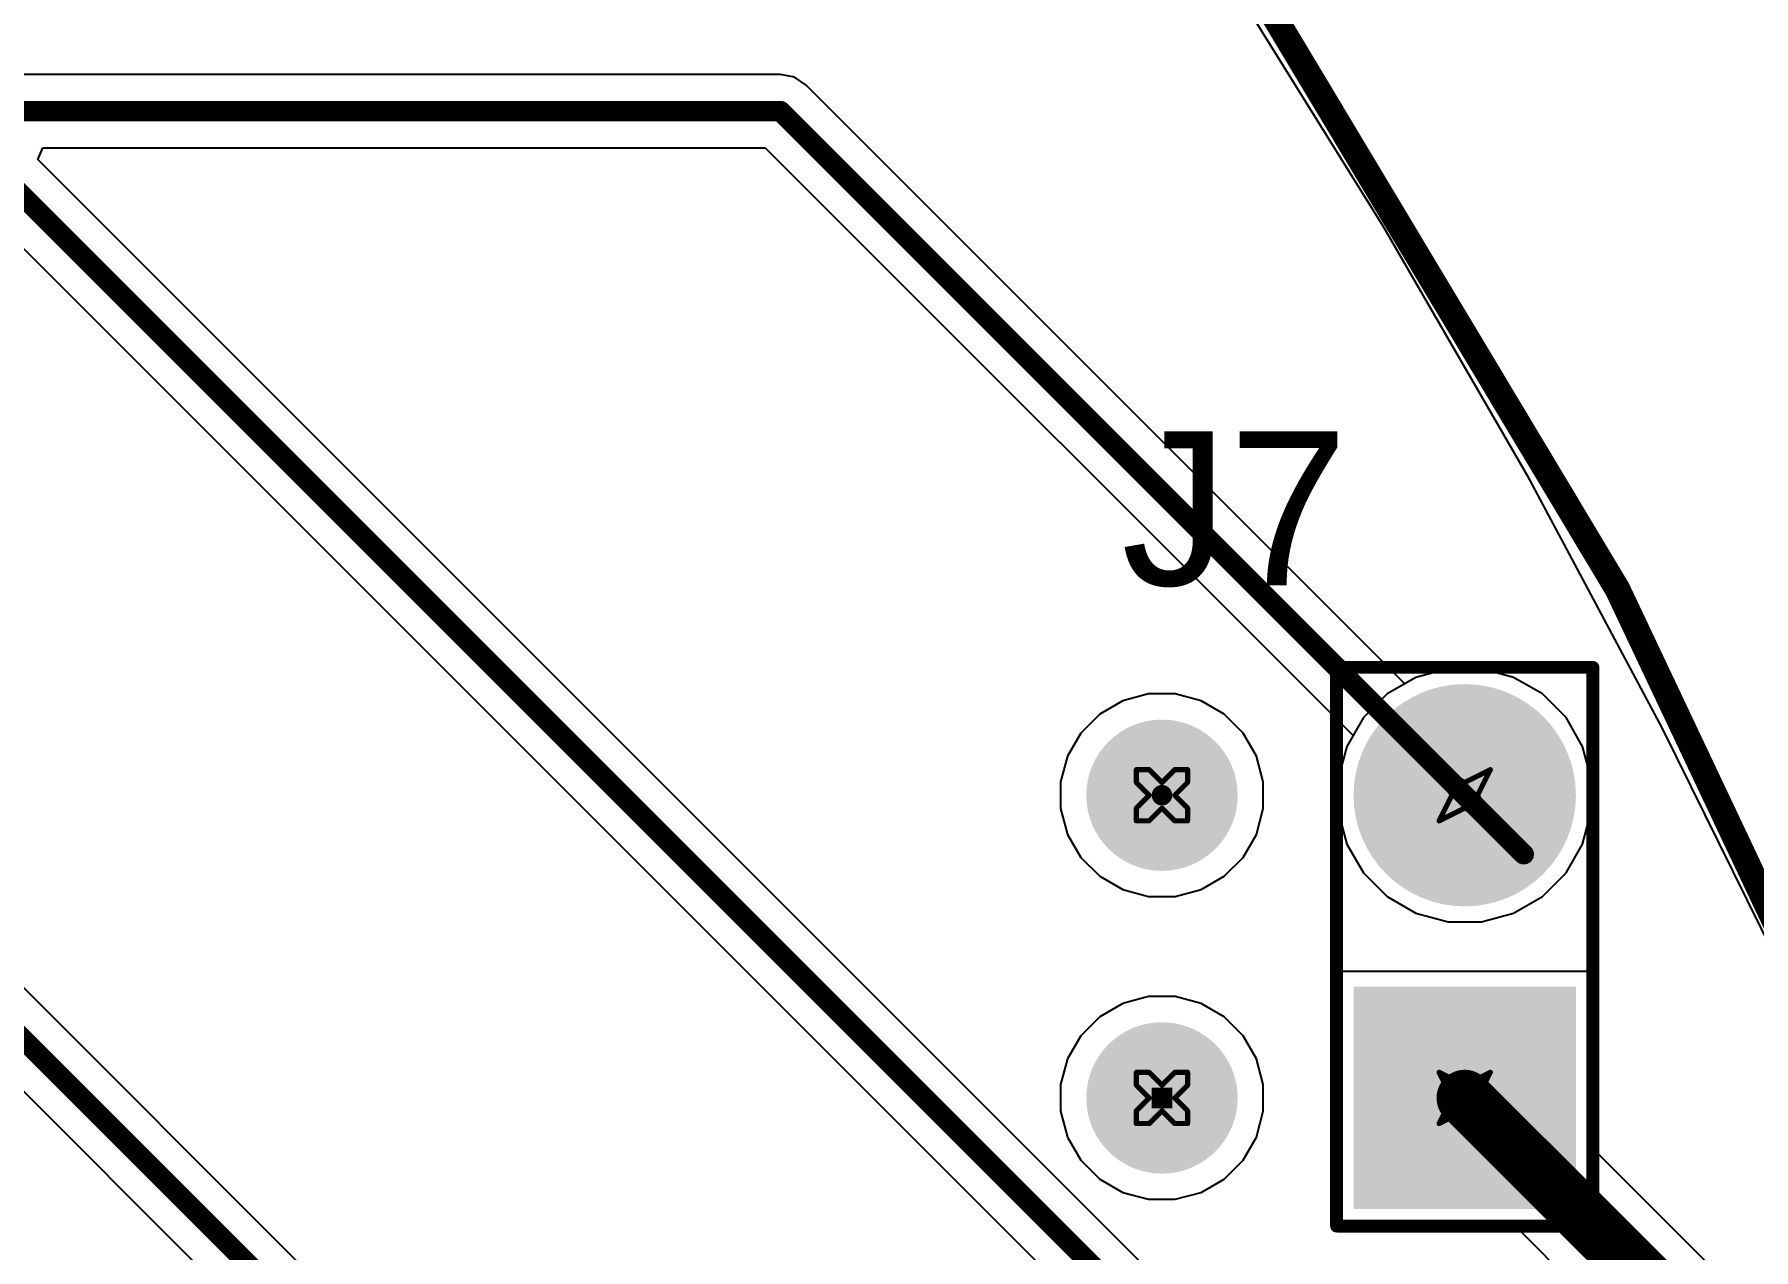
# Model space of a CAD drawing. Header units: inches. Extents: x -89 to 427, y -87 to 99.
# Drawn here: x 61.32 to 78.35, y 34.61 to 46.66 of the extents above; entities that cross this region are included whole.
import ezdxf

# ---------------------------------------------------------------- set-up
doc = ezdxf.new("R2010")
doc.units = ezdxf.units.IN
for name, color, linetype in [('Board_Outline', 56, 'Continuous'), ('Bottom Layer', 5, 'Continuous'), ('Bottom Solder', 6, 'Continuous'), ('Drill Drawing', 1, 'Continuous'), ('Multi-Layer', 9, 'Continuous'), ('Pad Holes', 156, 'Continuous'), ('Top Layer', 1, 'Continuous'), ('Top Overlay', 2, 'Continuous'), ('Top Solder', 216, 'Continuous')]:
    doc.layers.add(name, color=color, linetype=linetype)
doc.styles.add('Arial', font='', dxfattribs={"height": 0.2})
doc.styles.get('Arial').set_extended_font_data('Arial')

msp = doc.modelspace()

# ---------------------------------------------------------------- hatches: boundary and pattern name
at = {"layer": 'Bottom Layer'}
h = msp.add_hatch(color=5, dxfattribs=at)
edge = h.paths.add_edge_path()
edge.add_arc((75.4888, 39.11738176), 1.00000054, 0, 360)
h = msp.add_hatch(color=5, dxfattribs=at)
edge = h.paths.add_edge_path()
edge.add_arc((75.4888, 39.11738176), 1.00000054, 0, 360)
msp.add_hatch(color=5, dxfattribs=at).paths.add_polyline_path([(74.48879946, 35.11738214), (74.48879946, 37.11738321999999), (76.48880054, 37.11738321999999), (76.48880054, 35.11738214)])
msp.add_hatch(color=5, dxfattribs=at).paths.add_polyline_path([(74.48879946, 35.11738214), (74.48879946, 37.11738321999999), (76.48880054, 37.11738321999999), (76.48880054, 35.11738214)])
at = {"layer": 'Bottom Solder'}
h = msp.add_hatch(color=6, dxfattribs=at)
edge = h.paths.add_edge_path()
edge.add_arc((75.4888, 39.11738176), 1.10160054, 0, 360)
h = msp.add_hatch(color=6, dxfattribs=at)
edge = h.paths.add_edge_path()
edge.add_arc((75.4888, 39.11738176), 1.10160054, 0, 360)
h = msp.add_hatch(color=6, dxfattribs=at)
edge = h.paths.add_edge_path()
edge.add_arc((72.48880092, 39.11738176), 0.1016, 0, 360)
for points in [[(74.38719945999999, 35.01578214), (74.38719945999999, 37.21898322), (76.59040054, 37.21898322), (76.59040054, 35.01578214)], [(74.38719945999999, 35.01578214), (74.38719945999999, 37.21898322), (76.59040054, 37.21898322), (76.59040054, 35.01578214)], [(72.38720092, 36.01578268), (72.38720092, 36.21898268), (72.59040092, 36.21898268), (72.59040092, 36.01578268)]]:
    msp.add_hatch(color=6, dxfattribs=at).paths.add_polyline_path(points)
at = {"layer": 'Multi-Layer'}
h = msp.add_hatch(color=9, dxfattribs=at)
edge = h.paths.add_edge_path()
edge.add_arc((75.4888, 39.11738176), 1.00000054, 0, 360)
h = msp.add_hatch(color=9, dxfattribs=at)
edge = h.paths.add_edge_path()
edge.add_arc((75.4888, 39.11738176), 1.00000054, 0, 360)
msp.add_hatch(color=9, dxfattribs=at).paths.add_polyline_path([(74.48879946, 35.11738214), (74.48879946, 37.11738321999999), (76.48880054, 37.11738321999999), (76.48880054, 35.11738214)])
msp.add_hatch(color=9, dxfattribs=at).paths.add_polyline_path([(74.48879946, 35.11738214), (74.48879946, 37.11738321999999), (76.48880054, 37.11738321999999), (76.48880054, 35.11738214)])
at = {"layer": 'Pad Holes'}
h = msp.add_hatch(color=7, dxfattribs=at)
edge = h.paths.add_edge_path()
edge.add_arc((72.48880092, 39.11738176), 0.7499985, 0, 360)
h = msp.add_hatch(color=7, dxfattribs=at)
edge = h.paths.add_edge_path()
edge.add_arc((75.4888, 39.11738176), 0.5999987999999999, 0, 360)
h = msp.add_hatch(color=7, dxfattribs=at)
edge = h.paths.add_edge_path()
edge.add_arc((75.4888, 39.11738176), 0.5999987999999999, 0, 360)
h = msp.add_hatch(color=7, dxfattribs=at)
edge = h.paths.add_edge_path()
edge.add_arc((72.48880092, 36.11738268), 0.7499985, 0, 360)
h = msp.add_hatch(color=7, dxfattribs=at)
edge = h.paths.add_edge_path()
edge.add_arc((75.4888, 36.11738268), 0.5999987999999999, 0, 360)
h = msp.add_hatch(color=7, dxfattribs=at)
edge = h.paths.add_edge_path()
edge.add_arc((75.4888, 36.11738268), 0.5999987999999999, 0, 360)
at = {"layer": 'Top Layer'}
h = msp.add_hatch(color=1, dxfattribs=at)
edge = h.paths.add_edge_path()
edge.add_arc((75.4888, 39.11738176), 1.00000054, 0, 360)
h = msp.add_hatch(color=1, dxfattribs=at)
edge = h.paths.add_edge_path()
edge.add_arc((75.4888, 39.11738176), 1.00000054, 0, 360)
msp.add_hatch(color=1, dxfattribs=at).paths.add_polyline_path([(74.48879946, 35.11738214), (74.48879946, 37.11738321999999), (76.48880054, 37.11738321999999), (76.48880054, 35.11738214)])
msp.add_hatch(color=1, dxfattribs=at).paths.add_polyline_path([(74.48879946, 35.11738214), (74.48879946, 37.11738321999999), (76.48880054, 37.11738321999999), (76.48880054, 35.11738214)])
at = {"layer": 'Top Solder'}
h = msp.add_hatch(color=216, dxfattribs=at)
edge = h.paths.add_edge_path()
edge.add_arc((75.4888, 39.11738176), 1.10160054, 0, 360)
h = msp.add_hatch(color=216, dxfattribs=at)
edge = h.paths.add_edge_path()
edge.add_arc((75.4888, 39.11738176), 1.10160054, 0, 360)
h = msp.add_hatch(color=216, dxfattribs=at)
edge = h.paths.add_edge_path()
edge.add_arc((72.48880092, 39.11738176), 0.1016, 0, 360)
for points in [[(74.38719945999999, 35.01578214), (74.38719945999999, 37.21898322), (76.59040054, 37.21898322), (76.59040054, 35.01578214)], [(74.38719945999999, 35.01578214), (74.38719945999999, 37.21898322), (76.59040054, 37.21898322), (76.59040054, 35.01578214)], [(72.38720092, 36.01578268), (72.38720092, 36.21898268), (72.59040092, 36.21898268), (72.59040092, 36.01578268)]]:
    msp.add_hatch(color=216, dxfattribs=at).paths.add_polyline_path(points)

# ---------------------------------------------------------------- linework, layer by layer
at = {"layer": 'Board_Outline'}
msp.add_lwpolyline([(87.3125, 0, 0.254, 0.254, 1), (-87.3125, 0, 0.254, 0.254, 1)], format="xyseb", close=True, dxfattribs=at)
at = {"layer": 'Bottom Layer'}
for p, q in [((73.1738186, 47.17986246), (74.67833934000001, 44.76039562)), ((68.70836652, 46.26036976), (-33.83278476, 46.26036976)), ((68.70837922, 46.26037229999999), (68.70836652, 46.26036976)), ((68.84712672, 46.23277012), (68.70837922, 46.26037229999999)), ((68.96475412, 46.15417744), (68.84712672, 46.23277012)), ((74.89587764, 40.22305138), (68.96475412, 46.15417744)), ((61.35007287999999, 45.41790255999999), (61.39867578, 45.53523532)), ((61.39867578, 45.53523532), (68.55819663999999, 45.53523532)), ((68.55819663999999, 45.53523532), (74.38313038, 39.71030412)), ((74.89588017999999, 31.87210034), (61.35007287999999, 45.41790255999999)), ((60.66444052, 45.07803532), (74.38313038, 31.35935308)), ((74.89588017999999, 23.52114676), (53.45631676, 44.96070002)), ((74.67833934000001, 44.76039562), (76.10282468, 42.29311074)), ((52.77068694, 44.62083024), (74.38313038, 23.0083995)), ((76.10282468, 42.29311074), (77.44590047999999, 39.78039034)), ((75.00477506, 40.285924), (74.89587764, 40.22305138)), ((75.32370762, 40.3713823), (75.00477506, 40.285924)), ((75.65389238, 40.3713823), (75.32370762, 40.3713823)), ((75.97282494, 40.285924), (75.65389238, 40.3713823)), ((76.25877306, 40.12083162), (75.97282494, 40.285924)), ((72.10127057999999, 40.05296027999999), (71.87233022, 39.92078122)), ((72.35662185999999, 40.12138026), (72.10127057999999, 40.05296027999999)), ((72.62097997999999, 40.12138026), (72.35662185999999, 40.12138026)), ((72.87633126, 40.05296027999999), (72.62097997999999, 40.12138026)), ((73.10527162, 39.92078122), (72.87633126, 40.05296027999999)), ((76.49224986, 39.88735482), (76.25877306, 40.12083162)), ((71.87233022, 39.92078122), (71.68540146, 39.73385245999999)), ((73.29220038, 39.73385245999999), (73.10527162, 39.92078122)), ((76.65734223999999, 39.6014067), (76.49224986, 39.88735482)), ((71.68540146, 39.73385245999999), (71.5532224, 39.5049121)), ((73.42437944, 39.5049121), (73.29220038, 39.73385245999999)), ((74.38313038, 39.71030412), (74.32025775999999, 39.6014067)), ((77.44590047999999, 39.78039034), (78.70599956, 37.22516558)), ((74.32025775999999, 39.6014067), (74.23479945999999, 39.28247414)), ((76.74280053999999, 39.28247414), (76.65734223999999, 39.6014067)), ((71.5532224, 39.5049121), (71.48480242, 39.24956082)), ((73.49279942, 39.24956082), (73.42437944, 39.5049121)), ((71.48480242, 39.24956082), (71.48480242, 38.98520269999999)), ((73.49279942, 38.98520269999999), (73.49279942, 39.24956082)), ((74.23479945999999, 39.28247414), (74.23479945999999, 38.95228938)), ((76.74280053999999, 38.95228938), (76.74280053999999, 39.28247414)), ((71.48480242, 38.98520269999999), (71.5532224, 38.72985142)), ((73.42437944, 38.72985142), (73.49279942, 38.98520269999999)), ((74.23479945999999, 38.95228938), (74.32025775999999, 38.63335682)), ((76.65734223999999, 38.63335682), (76.74280053999999, 38.95228938)), ((71.5532224, 38.72985142), (71.68540146, 38.50091106)), ((73.29220038, 38.50091106), (73.42437944, 38.72985142)), ((71.68540146, 38.50091106), (71.87233022, 38.3139823)), ((73.10527162, 38.3139823), (73.29220038, 38.50091106)), ((74.32025775999999, 38.63335682), (74.48535014, 38.3474087)), ((76.49224986, 38.3474087), (76.65734223999999, 38.63335682)), ((74.48535014, 38.3474087), (74.71882694, 38.1139319)), ((76.25877306, 38.1139319), (76.49224986, 38.3474087)), ((71.87233022, 38.3139823), (72.10127057999999, 38.18180323999999)), ((72.10127057999999, 38.18180323999999), (72.35662185999999, 38.11338326)), ((72.62097997999999, 38.11338326), (72.87633126, 38.18180323999999)), ((72.87633126, 38.18180323999999), (73.10527162, 38.3139823)), ((72.35662185999999, 38.11338326), (72.62097997999999, 38.11338326)), ((74.71882694, 38.1139319), (75.00477506, 37.94883952)), ((75.97282494, 37.94883952), (76.25877306, 38.1139319)), ((75.00477506, 37.94883952), (75.32370762, 37.86338122)), ((75.32370762, 37.86338122), (75.65389238, 37.86338122)), ((75.65389238, 37.86338122), (75.97282494, 37.94883952)), ((76.74280053999999, 37.37138322), (74.23479945999999, 37.37138322)), ((74.23479945999999, 37.37138322), (74.23479945999999, 34.86338214)), ((76.74280053999999, 35.63249922), (76.74280053999999, 37.37138322)), ((72.10127057999999, 37.0529612), (71.87233022, 36.92078214)), ((72.35662185999999, 37.12138117999999), (72.10127057999999, 37.0529612)), ((72.62097997999999, 37.12138117999999), (72.35662185999999, 37.12138117999999)), ((72.87633126, 37.0529612), (72.62097997999999, 37.12138117999999)), ((73.10527162, 36.92078214), (72.87633126, 37.0529612)), ((71.87233022, 36.92078214), (71.68540146, 36.73385338)), ((73.29220038, 36.73385338), (73.10527162, 36.92078214)), ((71.68540146, 36.73385338), (71.5532224, 36.50491302)), ((73.42437944, 36.50491302), (73.29220038, 36.73385338)), ((71.5532224, 36.50491302), (71.48480242, 36.24956174)), ((73.49279942, 36.24956174), (73.42437944, 36.50491302)), ((71.48480242, 36.24956174), (71.48480242, 35.98520362)), ((73.49279942, 35.98520362), (73.49279942, 36.24956174)), ((71.48480242, 35.98520362), (71.5532224, 35.72985234)), ((73.42437944, 35.72985234), (73.49279942, 35.98520362)), ((71.5532224, 35.72985234), (71.68540146, 35.50091198)), ((73.29220038, 35.50091198), (73.42437944, 35.72985234)), ((77.93075854, 34.44454122), (76.74280053999999, 35.63249922)), ((71.68540146, 35.50091198), (71.87233022, 35.31398322)), ((73.10527162, 35.31398322), (73.29220038, 35.50091198)), ((71.87233022, 35.31398322), (72.10127057999999, 35.18180416)), ((72.87633126, 35.18180416), (73.10527162, 35.31398322)), ((72.10127057999999, 35.18180416), (72.35662185999999, 35.11338418)), ((72.35662185999999, 35.11338418), (72.62097997999999, 35.11338418)), ((72.62097997999999, 35.11338418), (72.87633126, 35.18180416)), ((74.23479945999999, 34.86338214), (75.97368345999999, 34.86338214)), ((75.97368345999999, 34.86338214), (77.00235044, 33.83471515999999))]:
    msp.add_line(p, q, dxfattribs=at)
for points in [[(-33.83279746, 45.89780254, 0.2032, 0.2032, 0), (68.70837922, 45.89780254, 0.2032, 0.2032, 0)], [(68.70837922, 45.89780254, 0.2032, 0.2032, 0), (76.07321081999999, 38.53297094, 0.2032, 0.2032, 0)], [(60.8146231, 45.44060254, 0.2032, 0.2032, 0), (75.97956101999999, 30.27567224, 0.2032, 0.2032, 0)], [(52.92086952, 44.98339746, 0.2032, 0.2032, 0), (75.7886089, 22.11567078, 0.2032, 0.2032, 0)], [(76.07321081999999, 38.53297094, 0.2032, 0.2032, 0), (76.0732159, 38.53297094, 0.2032, 0.2032, 0)], [(75.4888, 36.11738268, 0.5588, 0.5588, 0), (77.5462, 34.05998268, 0.5588, 0.5588, 0)]]:
    msp.add_lwpolyline(points, format="xyseb", dxfattribs=at)
for points in [[(68.65757921999999, 45.89780254, 0.1016, 0.1016, 1), (68.75917922, 45.89780254, 0.1016, 0.1016, 1)], [(68.65757921999999, 45.89780254, 0.1016, 0.1016, 1), (68.75917922, 45.89780254, 0.1016, 0.1016, 1)], [(76.02241081999999, 38.53297094, 0.1016, 0.1016, 1), (76.12401082, 38.53297094, 0.1016, 0.1016, 1)], [(76.02241081999999, 38.53297094, 0.1016, 0.1016, 1), (76.12401082, 38.53297094, 0.1016, 0.1016, 1)], [(76.0224159, 38.53297094, 0.1016, 0.1016, 1), (76.1240159, 38.53297094, 0.1016, 0.1016, 1)], [(75.34909999999999, 36.11738268, 0.2794, 0.2794, 1), (75.6285, 36.11738268, 0.2794, 0.2794, 1)]]:
    msp.add_lwpolyline(points, format="xyseb", close=True, dxfattribs=at)
at = {"layer": 'Drill Drawing'}
for points in [[(72.23480092, 39.24438176, 0.0508, 0.0508, 0), (72.23480092, 39.37138176, 0.0508, 0.0508, 0)], [(72.23480092, 39.37138176, 0.0508, 0.0508, 0), (72.36180092, 39.37138176, 0.0508, 0.0508, 0)], [(72.36180092, 39.37138176, 0.0508, 0.0508, 0), (72.48880092, 39.24438176, 0.0508, 0.0508, 0)], [(72.48880092, 39.24438176, 0.0508, 0.0508, 0), (72.61580092, 39.37138176, 0.0508, 0.0508, 0)], [(72.61580092, 39.37138176, 0.0508, 0.0508, 0), (72.74280092, 39.37138176, 0.0508, 0.0508, 0)], [(72.74280092, 39.24438176, 0.0508, 0.0508, 0), (72.74280092, 39.37138176, 0.0508, 0.0508, 0)], [(75.2348, 39.37138176, 0.0508, 0.0508, 0), (75.4888, 39.24438176, 0.0508, 0.0508, 0)], [(75.2348, 39.37138176, 0.0508, 0.0508, 0), (75.3618, 39.11738176, 0.0508, 0.0508, 0)], [(75.4888, 39.24438176, 0.0508, 0.0508, 0), (75.7428, 39.37138176, 0.0508, 0.0508, 0)], [(75.6158, 39.11738176, 0.0508, 0.0508, 0), (75.7428, 39.37138176, 0.0508, 0.0508, 0)], [(72.23480092, 39.24438176, 0.0508, 0.0508, 0), (72.36180092, 39.11738176, 0.0508, 0.0508, 0)], [(72.61580092, 39.11738176, 0.0508, 0.0508, 0), (72.74280092, 39.24438176, 0.0508, 0.0508, 0)], [(72.23480092, 38.99038176, 0.0508, 0.0508, 0), (72.36180092, 39.11738176, 0.0508, 0.0508, 0)], [(72.23480092, 38.86338176, 0.0508, 0.0508, 0), (72.23480092, 38.99038176, 0.0508, 0.0508, 0)], [(72.36180092, 38.86338176, 0.0508, 0.0508, 0), (72.48880092, 38.99038176, 0.0508, 0.0508, 0)], [(72.48880092, 38.99038176, 0.0508, 0.0508, 0), (72.61580092, 38.86338176, 0.0508, 0.0508, 0)], [(72.61580092, 39.11738176, 0.0508, 0.0508, 0), (72.74280092, 38.99038176, 0.0508, 0.0508, 0)], [(72.74280092, 38.86338176, 0.0508, 0.0508, 0), (72.74280092, 38.99038176, 0.0508, 0.0508, 0)], [(75.2348, 38.86338176, 0.0508, 0.0508, 0), (75.3618, 39.11738176, 0.0508, 0.0508, 0)], [(75.2348, 38.86338176, 0.0508, 0.0508, 0), (75.4888, 38.99038176, 0.0508, 0.0508, 0)], [(75.4888, 38.99038176, 0.0508, 0.0508, 0), (75.7428, 38.86338176, 0.0508, 0.0508, 0)], [(75.6158, 39.11738176, 0.0508, 0.0508, 0), (75.7428, 38.86338176, 0.0508, 0.0508, 0)], [(72.23480092, 38.86338176, 0.0508, 0.0508, 0), (72.36180092, 38.86338176, 0.0508, 0.0508, 0)], [(72.61580092, 38.86338176, 0.0508, 0.0508, 0), (72.74280092, 38.86338176, 0.0508, 0.0508, 0)], [(72.23480092, 36.24438268, 0.0508, 0.0508, 0), (72.23480092, 36.37138268, 0.0508, 0.0508, 0)], [(72.23480092, 36.37138268, 0.0508, 0.0508, 0), (72.36180092, 36.37138268, 0.0508, 0.0508, 0)], [(72.36180092, 36.37138268, 0.0508, 0.0508, 0), (72.48880092, 36.24438268, 0.0508, 0.0508, 0)], [(72.48880092, 36.24438268, 0.0508, 0.0508, 0), (72.61580092, 36.37138268, 0.0508, 0.0508, 0)], [(72.61580092, 36.37138268, 0.0508, 0.0508, 0), (72.74280092, 36.37138268, 0.0508, 0.0508, 0)], [(72.74280092, 36.24438268, 0.0508, 0.0508, 0), (72.74280092, 36.37138268, 0.0508, 0.0508, 0)], [(75.2348, 36.37138268, 0.0508, 0.0508, 0), (75.4888, 36.24438268, 0.0508, 0.0508, 0)], [(75.2348, 36.37138268, 0.0508, 0.0508, 0), (75.3618, 36.11738268, 0.0508, 0.0508, 0)], [(75.4888, 36.24438268, 0.0508, 0.0508, 0), (75.7428, 36.37138268, 0.0508, 0.0508, 0)], [(75.6158, 36.11738268, 0.0508, 0.0508, 0), (75.7428, 36.37138268, 0.0508, 0.0508, 0)], [(72.23480092, 36.24438268, 0.0508, 0.0508, 0), (72.36180092, 36.11738268, 0.0508, 0.0508, 0)], [(72.23480092, 35.99038268, 0.0508, 0.0508, 0), (72.36180092, 36.11738268, 0.0508, 0.0508, 0)], [(72.61580092, 36.11738268, 0.0508, 0.0508, 0), (72.74280092, 36.24438268, 0.0508, 0.0508, 0)], [(72.61580092, 36.11738268, 0.0508, 0.0508, 0), (72.74280092, 35.99038268, 0.0508, 0.0508, 0)], [(75.2348, 35.86338268, 0.0508, 0.0508, 0), (75.3618, 36.11738268, 0.0508, 0.0508, 0)], [(75.6158, 36.11738268, 0.0508, 0.0508, 0), (75.7428, 35.86338268, 0.0508, 0.0508, 0)], [(72.23480092, 35.86338268, 0.0508, 0.0508, 0), (72.23480092, 35.99038268, 0.0508, 0.0508, 0)], [(72.36180092, 35.86338268, 0.0508, 0.0508, 0), (72.48880092, 35.99038268, 0.0508, 0.0508, 0)], [(72.48880092, 35.99038268, 0.0508, 0.0508, 0), (72.61580092, 35.86338268, 0.0508, 0.0508, 0)], [(72.74280092, 35.86338268, 0.0508, 0.0508, 0), (72.74280092, 35.99038268, 0.0508, 0.0508, 0)], [(75.2348, 35.86338268, 0.0508, 0.0508, 0), (75.4888, 35.99038268, 0.0508, 0.0508, 0)], [(75.4888, 35.99038268, 0.0508, 0.0508, 0), (75.7428, 35.86338268, 0.0508, 0.0508, 0)], [(72.23480092, 35.86338268, 0.0508, 0.0508, 0), (72.36180092, 35.86338268, 0.0508, 0.0508, 0)], [(72.61580092, 35.86338268, 0.0508, 0.0508, 0), (72.74280092, 35.86338268, 0.0508, 0.0508, 0)]]:
    msp.add_lwpolyline(points, format="xyseb", dxfattribs=at)
for points in [[(72.22210092, 39.37138176, 0.0254, 0.0254, 1), (72.24750092, 39.37138176, 0.0254, 0.0254, 1)], [(72.22210092, 39.37138176, 0.0254, 0.0254, 1), (72.24750092, 39.37138176, 0.0254, 0.0254, 1)], [(72.34910092, 39.37138176, 0.0254, 0.0254, 1), (72.37450091999999, 39.37138176, 0.0254, 0.0254, 1)], [(72.34910092, 39.37138176, 0.0254, 0.0254, 1), (72.37450091999999, 39.37138176, 0.0254, 0.0254, 1)], [(72.60310091999999, 39.37138176, 0.0254, 0.0254, 1), (72.62850092000001, 39.37138176, 0.0254, 0.0254, 1)], [(72.60310091999999, 39.37138176, 0.0254, 0.0254, 1), (72.62850092000001, 39.37138176, 0.0254, 0.0254, 1)], [(72.73010092, 39.37138176, 0.0254, 0.0254, 1), (72.75550092, 39.37138176, 0.0254, 0.0254, 1)], [(72.73010092, 39.37138176, 0.0254, 0.0254, 1), (72.75550092, 39.37138176, 0.0254, 0.0254, 1)], [(75.2221, 39.37138176, 0.0254, 0.0254, 1), (75.24749999999999, 39.37138176, 0.0254, 0.0254, 1)], [(75.2221, 39.37138176, 0.0254, 0.0254, 1), (75.24749999999999, 39.37138176, 0.0254, 0.0254, 1)], [(75.7301, 39.37138176, 0.0254, 0.0254, 1), (75.7555, 39.37138176, 0.0254, 0.0254, 1)], [(75.7301, 39.37138176, 0.0254, 0.0254, 1), (75.7555, 39.37138176, 0.0254, 0.0254, 1)], [(72.22210092, 39.24438176, 0.0254, 0.0254, 1), (72.24750092, 39.24438176, 0.0254, 0.0254, 1)], [(72.22210092, 39.24438176, 0.0254, 0.0254, 1), (72.24750092, 39.24438176, 0.0254, 0.0254, 1)], [(72.47610092, 39.24438176, 0.0254, 0.0254, 1), (72.50150092, 39.24438176, 0.0254, 0.0254, 1)], [(72.47610092, 39.24438176, 0.0254, 0.0254, 1), (72.50150092, 39.24438176, 0.0254, 0.0254, 1)], [(72.73010092, 39.24438176, 0.0254, 0.0254, 1), (72.75550092, 39.24438176, 0.0254, 0.0254, 1)], [(72.73010092, 39.24438176, 0.0254, 0.0254, 1), (72.75550092, 39.24438176, 0.0254, 0.0254, 1)], [(75.47609999999999, 39.24438176, 0.0254, 0.0254, 1), (75.5015, 39.24438176, 0.0254, 0.0254, 1)], [(75.47609999999999, 39.24438176, 0.0254, 0.0254, 1), (75.5015, 39.24438176, 0.0254, 0.0254, 1)], [(72.22210092, 38.99038176, 0.0254, 0.0254, 1), (72.24750092, 38.99038176, 0.0254, 0.0254, 1)], [(72.22210092, 38.99038176, 0.0254, 0.0254, 1), (72.24750092, 38.99038176, 0.0254, 0.0254, 1)], [(72.34910092, 39.11738176, 0.0254, 0.0254, 1), (72.37450091999999, 39.11738176, 0.0254, 0.0254, 1)], [(72.34910092, 39.11738176, 0.0254, 0.0254, 1), (72.37450091999999, 39.11738176, 0.0254, 0.0254, 1)], [(72.47610092, 38.99038176, 0.0254, 0.0254, 1), (72.50150092, 38.99038176, 0.0254, 0.0254, 1)], [(72.47610092, 38.99038176, 0.0254, 0.0254, 1), (72.50150092, 38.99038176, 0.0254, 0.0254, 1)], [(72.60310091999999, 39.11738176, 0.0254, 0.0254, 1), (72.62850092000001, 39.11738176, 0.0254, 0.0254, 1)], [(72.60310091999999, 39.11738176, 0.0254, 0.0254, 1), (72.62850092000001, 39.11738176, 0.0254, 0.0254, 1)], [(72.73010092, 38.99038176, 0.0254, 0.0254, 1), (72.75550092, 38.99038176, 0.0254, 0.0254, 1)], [(72.73010092, 38.99038176, 0.0254, 0.0254, 1), (72.75550092, 38.99038176, 0.0254, 0.0254, 1)], [(75.34909999999999, 39.11738176, 0.0254, 0.0254, 1), (75.3745, 39.11738176, 0.0254, 0.0254, 1)], [(75.34909999999999, 39.11738176, 0.0254, 0.0254, 1), (75.3745, 39.11738176, 0.0254, 0.0254, 1)], [(75.47609999999999, 38.99038176, 0.0254, 0.0254, 1), (75.5015, 38.99038176, 0.0254, 0.0254, 1)], [(75.47609999999999, 38.99038176, 0.0254, 0.0254, 1), (75.5015, 38.99038176, 0.0254, 0.0254, 1)], [(75.6031, 39.11738176, 0.0254, 0.0254, 1), (75.6285, 39.11738176, 0.0254, 0.0254, 1)], [(75.6031, 39.11738176, 0.0254, 0.0254, 1), (75.6285, 39.11738176, 0.0254, 0.0254, 1)], [(72.22210092, 38.86338176, 0.0254, 0.0254, 1), (72.24750092, 38.86338176, 0.0254, 0.0254, 1)], [(72.22210092, 38.86338176, 0.0254, 0.0254, 1), (72.24750092, 38.86338176, 0.0254, 0.0254, 1)], [(72.34910092, 38.86338176, 0.0254, 0.0254, 1), (72.37450091999999, 38.86338176, 0.0254, 0.0254, 1)], [(72.34910092, 38.86338176, 0.0254, 0.0254, 1), (72.37450091999999, 38.86338176, 0.0254, 0.0254, 1)], [(72.60310091999999, 38.86338176, 0.0254, 0.0254, 1), (72.62850092000001, 38.86338176, 0.0254, 0.0254, 1)], [(72.60310091999999, 38.86338176, 0.0254, 0.0254, 1), (72.62850092000001, 38.86338176, 0.0254, 0.0254, 1)], [(72.73010092, 38.86338176, 0.0254, 0.0254, 1), (72.75550092, 38.86338176, 0.0254, 0.0254, 1)], [(72.73010092, 38.86338176, 0.0254, 0.0254, 1), (72.75550092, 38.86338176, 0.0254, 0.0254, 1)], [(75.2221, 38.86338176, 0.0254, 0.0254, 1), (75.24749999999999, 38.86338176, 0.0254, 0.0254, 1)], [(75.2221, 38.86338176, 0.0254, 0.0254, 1), (75.24749999999999, 38.86338176, 0.0254, 0.0254, 1)], [(75.7301, 38.86338176, 0.0254, 0.0254, 1), (75.7555, 38.86338176, 0.0254, 0.0254, 1)], [(75.7301, 38.86338176, 0.0254, 0.0254, 1), (75.7555, 38.86338176, 0.0254, 0.0254, 1)], [(72.22210092, 36.37138268, 0.0254, 0.0254, 1), (72.24750092, 36.37138268, 0.0254, 0.0254, 1)], [(72.22210092, 36.37138268, 0.0254, 0.0254, 1), (72.24750092, 36.37138268, 0.0254, 0.0254, 1)], [(72.34910092, 36.37138268, 0.0254, 0.0254, 1), (72.37450091999999, 36.37138268, 0.0254, 0.0254, 1)], [(72.34910092, 36.37138268, 0.0254, 0.0254, 1), (72.37450091999999, 36.37138268, 0.0254, 0.0254, 1)], [(72.60310091999999, 36.37138268, 0.0254, 0.0254, 1), (72.62850092000001, 36.37138268, 0.0254, 0.0254, 1)], [(72.60310091999999, 36.37138268, 0.0254, 0.0254, 1), (72.62850092000001, 36.37138268, 0.0254, 0.0254, 1)], [(72.73010092, 36.37138268, 0.0254, 0.0254, 1), (72.75550092, 36.37138268, 0.0254, 0.0254, 1)], [(72.73010092, 36.37138268, 0.0254, 0.0254, 1), (72.75550092, 36.37138268, 0.0254, 0.0254, 1)], [(75.2221, 36.37138268, 0.0254, 0.0254, 1), (75.24749999999999, 36.37138268, 0.0254, 0.0254, 1)], [(75.2221, 36.37138268, 0.0254, 0.0254, 1), (75.24749999999999, 36.37138268, 0.0254, 0.0254, 1)], [(75.7301, 36.37138268, 0.0254, 0.0254, 1), (75.7555, 36.37138268, 0.0254, 0.0254, 1)], [(75.7301, 36.37138268, 0.0254, 0.0254, 1), (75.7555, 36.37138268, 0.0254, 0.0254, 1)], [(72.22210092, 36.24438268, 0.0254, 0.0254, 1), (72.24750092, 36.24438268, 0.0254, 0.0254, 1)], [(72.22210092, 36.24438268, 0.0254, 0.0254, 1), (72.24750092, 36.24438268, 0.0254, 0.0254, 1)], [(72.34910092, 36.11738268, 0.0254, 0.0254, 1), (72.37450091999999, 36.11738268, 0.0254, 0.0254, 1)], [(72.34910092, 36.11738268, 0.0254, 0.0254, 1), (72.37450091999999, 36.11738268, 0.0254, 0.0254, 1)], [(72.47610092, 36.24438268, 0.0254, 0.0254, 1), (72.50150092, 36.24438268, 0.0254, 0.0254, 1)], [(72.47610092, 36.24438268, 0.0254, 0.0254, 1), (72.50150092, 36.24438268, 0.0254, 0.0254, 1)], [(72.60310091999999, 36.11738268, 0.0254, 0.0254, 1), (72.62850092000001, 36.11738268, 0.0254, 0.0254, 1)], [(72.60310091999999, 36.11738268, 0.0254, 0.0254, 1), (72.62850092000001, 36.11738268, 0.0254, 0.0254, 1)], [(72.73010092, 36.24438268, 0.0254, 0.0254, 1), (72.75550092, 36.24438268, 0.0254, 0.0254, 1)], [(72.73010092, 36.24438268, 0.0254, 0.0254, 1), (72.75550092, 36.24438268, 0.0254, 0.0254, 1)], [(75.34909999999999, 36.11738268, 0.0254, 0.0254, 1), (75.3745, 36.11738268, 0.0254, 0.0254, 1)], [(75.34909999999999, 36.11738268, 0.0254, 0.0254, 1), (75.3745, 36.11738268, 0.0254, 0.0254, 1)], [(75.47609999999999, 36.24438268, 0.0254, 0.0254, 1), (75.5015, 36.24438268, 0.0254, 0.0254, 1)], [(75.47609999999999, 36.24438268, 0.0254, 0.0254, 1), (75.5015, 36.24438268, 0.0254, 0.0254, 1)], [(75.6031, 36.11738268, 0.0254, 0.0254, 1), (75.6285, 36.11738268, 0.0254, 0.0254, 1)], [(75.6031, 36.11738268, 0.0254, 0.0254, 1), (75.6285, 36.11738268, 0.0254, 0.0254, 1)], [(72.22210092, 35.99038268, 0.0254, 0.0254, 1), (72.24750092, 35.99038268, 0.0254, 0.0254, 1)], [(72.22210092, 35.99038268, 0.0254, 0.0254, 1), (72.24750092, 35.99038268, 0.0254, 0.0254, 1)], [(72.47610092, 35.99038268, 0.0254, 0.0254, 1), (72.50150092, 35.99038268, 0.0254, 0.0254, 1)], [(72.47610092, 35.99038268, 0.0254, 0.0254, 1), (72.50150092, 35.99038268, 0.0254, 0.0254, 1)], [(72.73010092, 35.99038268, 0.0254, 0.0254, 1), (72.75550092, 35.99038268, 0.0254, 0.0254, 1)], [(72.73010092, 35.99038268, 0.0254, 0.0254, 1), (72.75550092, 35.99038268, 0.0254, 0.0254, 1)], [(75.47609999999999, 35.99038268, 0.0254, 0.0254, 1), (75.5015, 35.99038268, 0.0254, 0.0254, 1)], [(75.47609999999999, 35.99038268, 0.0254, 0.0254, 1), (75.5015, 35.99038268, 0.0254, 0.0254, 1)], [(72.22210092, 35.86338268, 0.0254, 0.0254, 1), (72.24750092, 35.86338268, 0.0254, 0.0254, 1)], [(72.22210092, 35.86338268, 0.0254, 0.0254, 1), (72.24750092, 35.86338268, 0.0254, 0.0254, 1)], [(72.34910092, 35.86338268, 0.0254, 0.0254, 1), (72.37450091999999, 35.86338268, 0.0254, 0.0254, 1)], [(72.34910092, 35.86338268, 0.0254, 0.0254, 1), (72.37450091999999, 35.86338268, 0.0254, 0.0254, 1)], [(72.60310091999999, 35.86338268, 0.0254, 0.0254, 1), (72.62850092000001, 35.86338268, 0.0254, 0.0254, 1)], [(72.60310091999999, 35.86338268, 0.0254, 0.0254, 1), (72.62850092000001, 35.86338268, 0.0254, 0.0254, 1)], [(72.73010092, 35.86338268, 0.0254, 0.0254, 1), (72.75550092, 35.86338268, 0.0254, 0.0254, 1)], [(72.73010092, 35.86338268, 0.0254, 0.0254, 1), (72.75550092, 35.86338268, 0.0254, 0.0254, 1)], [(75.2221, 35.86338268, 0.0254, 0.0254, 1), (75.24749999999999, 35.86338268, 0.0254, 0.0254, 1)], [(75.2221, 35.86338268, 0.0254, 0.0254, 1), (75.24749999999999, 35.86338268, 0.0254, 0.0254, 1)], [(75.7301, 35.86338268, 0.0254, 0.0254, 1), (75.7555, 35.86338268, 0.0254, 0.0254, 1)], [(75.7301, 35.86338268, 0.0254, 0.0254, 1), (75.7555, 35.86338268, 0.0254, 0.0254, 1)]]:
    msp.add_lwpolyline(points, format="xyseb", close=True, dxfattribs=at)
at = {"layer": 'Top Layer'}
for p, q in [((73.1738186, 47.17986246), (74.67833934000001, 44.76039562)), ((74.67833934000001, 44.76039562), (76.10282468, 42.29311074)), ((76.10282468, 42.29311074), (77.44590047999999, 39.78039034)), ((75.00477506, 40.285924), (74.71882694, 40.12083162)), ((75.32370762, 40.3713823), (75.00477506, 40.285924)), ((75.65389238, 40.3713823), (75.32370762, 40.3713823)), ((75.97282494, 40.285924), (75.65389238, 40.3713823)), ((76.25877306, 40.12083162), (75.97282494, 40.285924)), ((72.10127057999999, 40.05296027999999), (71.87233022, 39.92078122)), ((72.35662185999999, 40.12138026), (72.10127057999999, 40.05296027999999)), ((72.62097997999999, 40.12138026), (72.35662185999999, 40.12138026)), ((72.87633126, 40.05296027999999), (72.62097997999999, 40.12138026)), ((73.10527162, 39.92078122), (72.87633126, 40.05296027999999)), ((74.71882694, 40.12083162), (74.48535014, 39.88735482)), ((76.49224986, 39.88735482), (76.25877306, 40.12083162)), ((71.87233022, 39.92078122), (71.68540146, 39.73385245999999)), ((73.29220038, 39.73385245999999), (73.10527162, 39.92078122)), ((74.48535014, 39.88735482), (74.32025775999999, 39.6014067)), ((76.65734223999999, 39.6014067), (76.49224986, 39.88735482)), ((71.68540146, 39.73385245999999), (71.5532224, 39.5049121)), ((73.42437944, 39.5049121), (73.29220038, 39.73385245999999)), ((77.44590047999999, 39.78039034), (78.70599956, 37.22516558)), ((74.32025775999999, 39.6014067), (74.23479945999999, 39.28247414)), ((76.74280053999999, 39.28247414), (76.65734223999999, 39.6014067)), ((71.5532224, 39.5049121), (71.48480242, 39.24956082)), ((73.49279942, 39.24956082), (73.42437944, 39.5049121)), ((71.48480242, 39.24956082), (71.48480242, 38.98520269999999)), ((73.49279942, 38.98520269999999), (73.49279942, 39.24956082)), ((74.23479945999999, 39.28247414), (74.23479945999999, 38.95228938)), ((76.74280053999999, 38.95228938), (76.74280053999999, 39.28247414)), ((71.48480242, 38.98520269999999), (71.5532224, 38.72985142)), ((73.42437944, 38.72985142), (73.49279942, 38.98520269999999)), ((74.23479945999999, 38.95228938), (74.32025775999999, 38.63335682)), ((76.65734223999999, 38.63335682), (76.74280053999999, 38.95228938)), ((71.5532224, 38.72985142), (71.68540146, 38.50091106)), ((73.29220038, 38.50091106), (73.42437944, 38.72985142)), ((71.68540146, 38.50091106), (71.87233022, 38.3139823)), ((73.10527162, 38.3139823), (73.29220038, 38.50091106)), ((74.32025775999999, 38.63335682), (74.48535014, 38.3474087)), ((76.49224986, 38.3474087), (76.65734223999999, 38.63335682)), ((74.48535014, 38.3474087), (74.71882694, 38.1139319)), ((76.25877306, 38.1139319), (76.49224986, 38.3474087)), ((71.87233022, 38.3139823), (72.10127057999999, 38.18180323999999)), ((72.10127057999999, 38.18180323999999), (72.35662185999999, 38.11338326)), ((72.62097997999999, 38.11338326), (72.87633126, 38.18180323999999)), ((72.87633126, 38.18180323999999), (73.10527162, 38.3139823)), ((72.35662185999999, 38.11338326), (72.62097997999999, 38.11338326)), ((74.71882694, 38.1139319), (75.00477506, 37.94883952)), ((75.97282494, 37.94883952), (76.25877306, 38.1139319)), ((75.00477506, 37.94883952), (75.32370762, 37.86338122)), ((75.32370762, 37.86338122), (75.65389238, 37.86338122)), ((75.65389238, 37.86338122), (75.97282494, 37.94883952)), ((76.74280053999999, 37.37138322), (74.23479945999999, 37.37138322)), ((74.23479945999999, 37.37138322), (74.23479945999999, 34.86338214)), ((76.74280053999999, 34.86338214), (76.74280053999999, 37.37138322)), ((72.10127057999999, 37.0529612), (71.87233022, 36.92078214)), ((72.35662185999999, 37.12138117999999), (72.10127057999999, 37.0529612)), ((72.62097997999999, 37.12138117999999), (72.35662185999999, 37.12138117999999)), ((72.87633126, 37.0529612), (72.62097997999999, 37.12138117999999)), ((73.10527162, 36.92078214), (72.87633126, 37.0529612)), ((71.87233022, 36.92078214), (71.68540146, 36.73385338)), ((73.29220038, 36.73385338), (73.10527162, 36.92078214)), ((71.68540146, 36.73385338), (71.5532224, 36.50491302)), ((73.42437944, 36.50491302), (73.29220038, 36.73385338)), ((71.5532224, 36.50491302), (71.48480242, 36.24956174)), ((73.49279942, 36.24956174), (73.42437944, 36.50491302)), ((71.48480242, 36.24956174), (71.48480242, 35.98520362)), ((73.49279942, 35.98520362), (73.49279942, 36.24956174)), ((71.48480242, 35.98520362), (71.5532224, 35.72985234)), ((73.42437944, 35.72985234), (73.49279942, 35.98520362)), ((71.5532224, 35.72985234), (71.68540146, 35.50091198)), ((73.29220038, 35.50091198), (73.42437944, 35.72985234)), ((71.68540146, 35.50091198), (71.87233022, 35.31398322)), ((73.10527162, 35.31398322), (73.29220038, 35.50091198)), ((71.87233022, 35.31398322), (72.10127057999999, 35.18180416)), ((72.87633126, 35.18180416), (73.10527162, 35.31398322)), ((72.10127057999999, 35.18180416), (72.35662185999999, 35.11338418)), ((72.35662185999999, 35.11338418), (72.62097997999999, 35.11338418)), ((72.62097997999999, 35.11338418), (72.87633126, 35.18180416)), ((74.23479945999999, 34.86338214), (76.74280053999999, 34.86338214))]:
    msp.add_line(p, q, dxfattribs=at)
at = {"layer": 'Top Overlay'}
for points in [[(74.2188, 40.38458267999999, 0.127, 0.127, 0), (76.7588, 40.38458267999999, 0.127, 0.127, 0)], [(74.2188, 34.84738268, 0.127, 0.127, 0), (74.2188, 40.38458267999999, 0.127, 0.127, 0)], [(76.7588, 34.84738268, 0.127, 0.127, 0), (76.7588, 40.38458267999999, 0.127, 0.127, 0)], [(74.2188, 34.84738268, 0.127, 0.127, 0), (76.7588, 34.84738268, 0.127, 0.127, 0)]]:
    msp.add_lwpolyline(points, format="xyseb", dxfattribs=at)
for points in [[(74.18705, 40.38458267999999, 0.0635, 0.0635, 1), (74.25054999999999, 40.38458267999999, 0.0635, 0.0635, 1)], [(74.18705, 40.38458267999999, 0.0635, 0.0635, 1), (74.25054999999999, 40.38458267999999, 0.0635, 0.0635, 1)], [(76.72704999999999, 40.38458267999999, 0.0635, 0.0635, 1), (76.79055, 40.38458267999999, 0.0635, 0.0635, 1)], [(76.72704999999999, 40.38458267999999, 0.0635, 0.0635, 1), (76.79055, 40.38458267999999, 0.0635, 0.0635, 1)], [(74.18705, 34.84738268, 0.0635, 0.0635, 1), (74.25054999999999, 34.84738268, 0.0635, 0.0635, 1)], [(74.18705, 34.84738268, 0.0635, 0.0635, 1), (74.25054999999999, 34.84738268, 0.0635, 0.0635, 1)], [(76.72704999999999, 34.84738268, 0.0635, 0.0635, 1), (76.79055, 34.84738268, 0.0635, 0.0635, 1)], [(76.72704999999999, 34.84738268, 0.0635, 0.0635, 1), (76.79055, 34.84738268, 0.0635, 0.0635, 1)]]:
    msp.add_lwpolyline(points, format="xyseb", close=True, dxfattribs=at)

# ---------------------------------------------------------------- texts
at = {"layer": 'Top Overlay', "style": 'Arial'}
msp.add_text('J7', height=1.524, dxfattribs=at).set_placement((72.0852, 41.1988))

doc.saveas('drawing.dxf')
